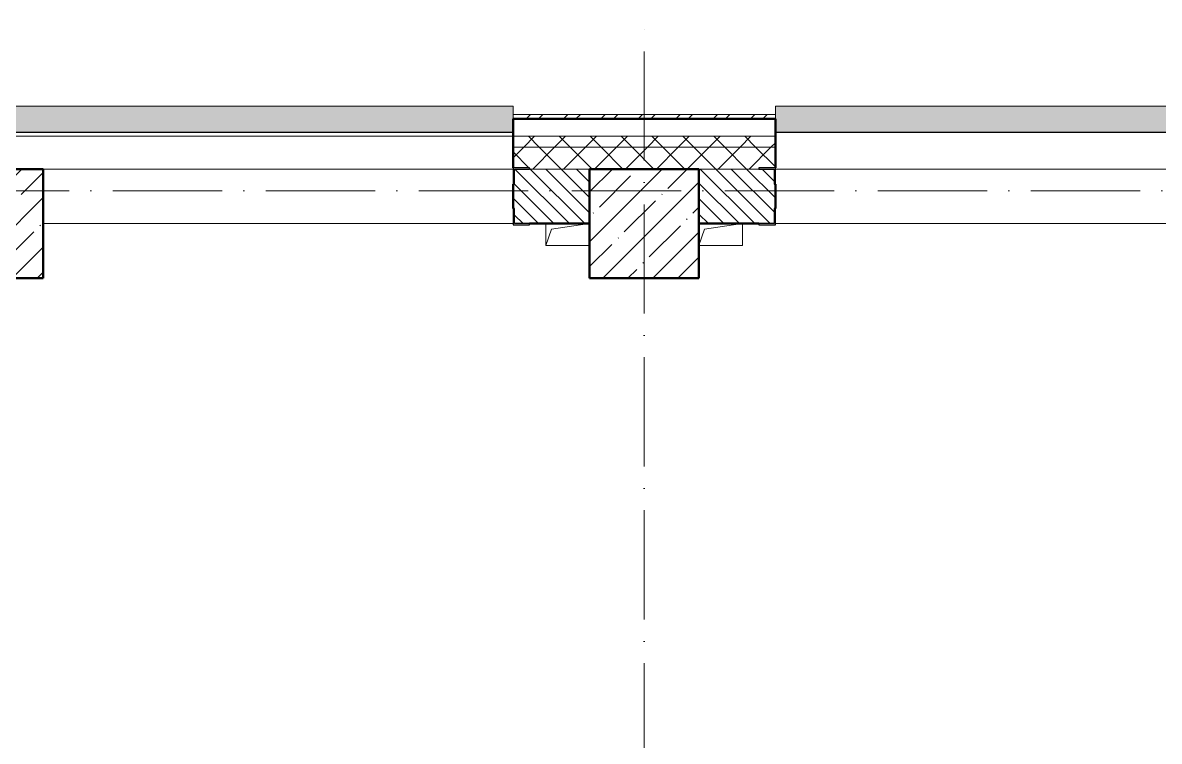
# Model space of a CAD drawing. Header units: millimetres. Extents: x -401725 to 250493, y 305116 to 802890.
# Drawn here: x -116759 to -111559, y 465878 to 469166 of the extents above; entities that cross this region are included whole.
import ezdxf

# ---------------------------------------------------------------- set-up
doc = ezdxf.new("R2010")
doc.units = ezdxf.units.MM
doc.linetypes.add('50_200_ШТРИХ_1Т_ш5_п1_п1_', pattern=[700, 500, -100, 0, -100])
for name, color, linetype, lineweight in [('A-GENM-____-MCUT', 7, 'Continuous', 25), ('A-GENM-____-OTLN', 7, 'Continuous', 9), ('A-GENM-____-OTLN-1', 7, 'Continuous', 25), ('A-GLAZ-____-OTLN', 7, 'Continuous', 9), ('A-WALL-____-MCUT-2', 7, 'Continuous', 50), ('A-WALL-____-MCUT-3', 7, 'Continuous', 9), ('A-WALL-____-OTLN', 7, 'Continuous', 9), ('A-WALL-____-PATT-1', 7, 'Continuous', 9), ('A-WALL-FNSH-MCUT-1', 7, 'Continuous', 9), ('S-COLS-____-MCUT', 7, 'Continuous', 50), ('S-COLS-____-OTLN', 7, 'Continuous', 9), ('S-GRID-____-OTLN-1', 7, '50_200_ШТРИХ_1Т_ш5_п1_п1_', 9)]:
    doc.layers.add(name, color=color, linetype=linetype, lineweight=lineweight)
doc.layers.add('A-GLAZ-____-OTLN-1', color=7, linetype='Continuous', lineweight=9, true_color=0xc0c0c0)
pattern_1 = [(135, (-176515.067, 459015.94), (-35.35534, -35.35534), [])]
pattern_2 = [(45, (-176515.07, 459015.94), (-70.71068, 70.71068), []), (135, (-176515.07, 459015.94), (-70.71068, -70.71068), [])]

# ---------------------------------------------------------------- blocks, each defined once
blk = doc.blocks.new('BSC_Колонна _Прямоугольная - 500х500-V106-АР1_План отверстий 1 этажа в осях 1-64_А-ГГ')
at = {"layer": 'S-COLS-____-OTLN'}
h = blk.add_hatch(dxfattribs=at)
h.set_pattern_fill('FP_138', color=256, style=0, pattern_type=2)
h.set_pattern_definition([(45, (-62600, -9231.04), (-114.04925, 114.04925), []), (45, (-62485.95, -9231.04), (-114.04925, 114.04925), [201.613, -40.323, 3.353, -36.97])])
h.paths.add_polyline_path([(-250, -250), (250, -250), (250, 250), (-250, 250), (-250, 103.4)], flags=0)
at = {"layer": 'S-COLS-____-MCUT'}
for p, q in [((250, 250), (-250, 250)), ((-250, 250), (-250, -250)), ((250, -250), (250, 250)), ((-250, -250), (250, -250))]:
    blk.add_line(p, q, dxfattribs=at)
blk = doc.blocks.new('BSC_Колонна _Прямоугольная - 500х500-V126-АР1_План отверстий 1 этажа в осях 1-64_А-ГГ')
at = {"layer": 'S-COLS-____-OTLN'}
h = blk.add_hatch(dxfattribs=at)
h.set_pattern_fill('FP_159', color=256, style=0, pattern_type=2)
h.set_pattern_definition([(45, (-59600, -9231.04), (-114.04925, 114.04925), []), (45, (-59485.95, -9231.04), (-114.04925, 114.04925), [201.613, -40.323, 3.353, -36.97])])
h.paths.add_polyline_path([(-250, -250), (250, -250), (250, 250), (-250, 250)], flags=0)
at = {"layer": 'S-COLS-____-MCUT'}
for p, q in [((250, 250), (-250, 250)), ((-250, 250), (-250, -250)), ((250, -250), (250, 250)), ((-250, -250), (250, -250))]:
    blk.add_line(p, q, dxfattribs=at)
blk = doc.blocks.new('Фахверк_СКБ_Уголок - 250_2700-27497298-АР1_План отверстий 1 этажа в осях 1-64_А-ГГ')
at = {"layer": 'A-GENM-____-MCUT'}
for p, q in [((200, 181), (125, 181)), ((125, 181), (125, 106)), ((131, 106), (131, 175)), ((131, 175), (200, 175)), ((200, 175), (200, 181)), ((125, 106), (131, 106)), ((131, -6), (125, -6)), ((125, -6), (125, -81)), ((131, -75), (131, -6)), ((125, -81), (200, -81)), ((200, -75), (131, -75)), ((200, -81), (200, -75))]:
    blk.add_line(p, q, dxfattribs=at)
blk = doc.blocks.new('AR_Отверстие прямоугольное _в плите_ - AR_Отверстие прямоугольное _в плите_-V178-АР1_План отверстий 1 этажа в осях 1-64_А-ГГ')
at = {"layer": 'A-GENM-____-OTLN'}
for p, q in [((-100, 50), (-100, -50)), ((-100, -50), (-75, 25)), ((-75, 25), (100, 50)), ((-100, -50), (100, -50))]:
    blk.add_line(p, q, dxfattribs=at)
blk = doc.blocks.new('AR_Отверстие прямоугольное _в плите_ - AR_Отверстие прямоугольное _в плите_-V177-АР1_План отверстий 1 этажа в осях 1-64_А-ГГ')
at = {"layer": 'A-GENM-____-OTLN'}
for p, q in [((-100, -50), (-75, 25)), ((-75, 25), (100, 50)), ((100, -50), (100, 50)), ((-100, -50), (100, -50))]:
    blk.add_line(p, q, dxfattribs=at)
blk = doc.blocks.new('Отлив_СКБ - Отлив витража_120_НВФ-31885513-АР1_План отверстий 1 этажа в осях 1-64_А-ГГ')
at = {"layer": 'A-GLAZ-____-OTLN-1'}
for points in [[(7800, 2), (7800, 120), (0, 120), (0, 2), (7646.3, 2)], [(7800, 0), (7800, 2), (0, 2), (0, 0), (7646.3, 0)]]:
    blk.add_hatch(color=256, dxfattribs=at).paths.add_polyline_path(points, flags=0)
at = {"layer": 'A-GLAZ-____-OTLN'}
for p, q in [((7800, 120), (0, 120)), ((7800, 120), (7800, 83)), ((0, 2), (7800, 2)), ((7800, 0), (0, 0))]:
    blk.add_line(p, q, dxfattribs=at)
blk = doc.blocks.new('Отлив_СКБ - Отлив витража_120_НВФ-31885689-АР1_План отверстий 1 этажа в осях 1-64_А-ГГ')
at = {"layer": 'A-GLAZ-____-OTLN-1'}
for points in [[(1800, 2), (1800, 120), (0, 120), (0, 2), (1264.5, 2)], [(1264.5, 0), (1800, 0), (1800, 2), (0, 2), (0, 0)]]:
    blk.add_hatch(color=256, dxfattribs=at).paths.add_polyline_path(points, flags=0)
at = {"layer": 'A-GLAZ-____-OTLN'}
for p, q in [((0, 83), (0, 120)), ((1800, 120), (0, 120)), ((1800, 120), (1800, 83)), ((0, 2), (1800, 2)), ((1800, 0), (0, 0))]:
    blk.add_line(p, q, dxfattribs=at)

msp = doc.modelspace()

# ---------------------------------------------------------------- hatches: boundary and pattern name
at = {"layer": 'A-WALL-____-PATT-1'}
h = msp.add_hatch(dxfattribs=at)
h.set_pattern_fill('FP_3', color=256, style=0, pattern_type=2)
h.set_pattern_definition([(45, (-176515.07, 459015.94), (-85.53659, 85.53659), []), (45, (-176458.04, 459015.94), (-85.53659, 85.53659), [])])
h.paths.add_polyline_path([(-104650.0675, 468726.983), (-104650.0675, 468746.983), (-108515.0675, 468746.983), (-108515.0675, 468726.983), (-105831.446, 468726.983)], flags=0)
h.paths.add_polyline_path([(-110315.0675, 468726.983), (-110315.0675, 468746.983), (-111515.0675, 468746.983), (-111515.0675, 468726.983), (-111133.8389, 468726.983)], flags=0)
h.paths.add_polyline_path([(-113785.0353, 468726.983), (-113315.0675, 468726.983), (-113315.0675, 468746.983), (-114515.0675, 468746.983), (-114515.0675, 468726.983)], flags=0)
h.paths.add_polyline_path([(-122315.0675, 468726.983), (-122315.0675, 468746.983), (-123515.0675, 468746.983), (-123515.0675, 468726.983), (-123506.0889, 468726.983)], flags=0)
h.paths.add_polyline_path([(-125315.0675, 468726.983), (-125315.0675, 468746.983), (-126515.0675, 468746.983), (-126515.0675, 468726.983)], flags=0)
h.paths.add_polyline_path([(-131315.0675, 468726.983), (-131315.0675, 468746.983), (-132515.0675, 468746.983), (-132515.0675, 468726.983), (-132343.4104, 468726.983)], flags=0)
h.paths.add_polyline_path([(-128315.0675, 468726.983), (-128315.0675, 468746.983), (-129515.0675, 468746.983), (-129515.0675, 468726.983), (-128808.4818, 468726.983)], flags=0)
h.paths.add_polyline_path([(-134315.0675, 468726.983), (-134315.0675, 468746.983), (-135515.0675, 468746.983), (-135515.0675, 468726.983), (-134994.6068, 468726.983)], flags=0)
h.paths.add_polyline_path([(-138087.6693, 468726.983), (-137315.0675, 468726.983), (-137315.0675, 468746.983), (-138180.0675, 468746.983), (-138180.0675, 468726.983)], flags=0)
h = msp.add_hatch(dxfattribs=at)
h.set_pattern_fill('FP_1', color=256, style=0, pattern_type=2)
h.set_pattern_definition(pattern_2)
h.paths.add_polyline_path([(-104650.0675, 468596.983), (-104650.0675, 468646.983), (-108515.0675, 468646.983), (-108515.0675, 468596.983), (-105831.446, 468596.983)], flags=0)
h.paths.add_polyline_path([(-111133.8389, 468596.983), (-110315.0675, 468596.983), (-110315.0675, 468646.983), (-111515.0675, 468646.983), (-111515.0675, 468596.983)], flags=0)
h.paths.add_polyline_path([(-113315.0675, 468596.983), (-113315.0675, 468646.983), (-114515.0675, 468646.983), (-114515.0675, 468596.983), (-113785.0353, 468596.983)], flags=0)
h.paths.add_polyline_path([(-122315.0675, 468596.983), (-122315.0675, 468646.983), (-123515.0675, 468646.983), (-123515.0675, 468596.983), (-123506.0889, 468596.983)], flags=0)
h.paths.add_polyline_path([(-125315.0675, 468596.983), (-125315.0675, 468646.983), (-126515.0675, 468646.983), (-126515.0675, 468596.983)], flags=0)
h.paths.add_polyline_path([(-128808.4818, 468596.983), (-128315.0675, 468596.983), (-128315.0675, 468646.983), (-129515.0675, 468646.983), (-129515.0675, 468596.983)], flags=0)
h.paths.add_polyline_path([(-131315.0675, 468596.983), (-131315.0675, 468646.983), (-132515.0675, 468646.983), (-132515.0675, 468596.983), (-132343.4104, 468596.983)], flags=0)
h.paths.add_polyline_path([(-134315.0675, 468596.983), (-134315.0675, 468646.983), (-135515.0675, 468646.983), (-135515.0675, 468596.983), (-134994.6068, 468596.983)], flags=0)
h.paths.add_polyline_path([(-137645.8032, 468596.983), (-137315.0675, 468596.983), (-137315.0675, 468646.983), (-138180.0675, 468646.983), (-138180.0675, 468596.983), (-138087.6693, 468596.983)], flags=0)
h = msp.add_hatch(dxfattribs=at)
h.set_pattern_fill('FP_1', color=256, style=0, pattern_type=2)
h.set_pattern_definition(pattern_2)
h.paths.add_polyline_path([(-105165.0675, 468496.983), (-104650.0675, 468496.983), (-104650.0675, 468596.983), (-108515.0675, 468596.983), (-108515.0675, 468502.983), (-108440.0675, 468502.983), (-108440.0675, 468496.983), (-105831.446, 468496.983)], flags=0)
h.paths.add_polyline_path([(-110390.0675, 468496.983), (-110390.0675, 468502.983), (-110315.0675, 468502.983), (-110315.0675, 468596.983), (-111515.0675, 468596.983), (-111515.0675, 468502.983), (-111440.0675, 468502.983), (-111440.0675, 468496.983), (-111133.8389, 468496.983)], flags=0)
h.paths.add_polyline_path([(-114165.0675, 468496.983), (-113390.0675, 468496.983), (-113390.0675, 468502.983), (-113315.0675, 468502.983), (-113315.0675, 468596.983), (-114515.0675, 468596.983), (-114515.0675, 468502.983), (-114440.0675, 468502.983), (-114440.0675, 468496.983)], flags=0)
h.paths.add_polyline_path([(-122665.0675, 468496.983), (-122390.0675, 468496.983), (-122390.0675, 468502.983), (-122315.0675, 468502.983), (-122315.0675, 468596.983), (-123515.0675, 468596.983), (-123515.0675, 468502.983), (-123440.0675, 468502.983), (-123440.0675, 468496.983), (-123165.0675, 468496.983)], flags=0)
h.paths.add_polyline_path([(-126165.0675, 468496.983), (-125390.0675, 468496.983), (-125390.0675, 468502.983), (-125315.0675, 468502.983), (-125315.0675, 468596.983), (-126515.0675, 468596.983), (-126515.0675, 468502.983), (-126440.0675, 468502.983), (-126440.0675, 468496.983)], flags=0)
h.paths.add_polyline_path([(-128390.0675, 468496.983), (-128390.0675, 468502.983), (-128315.0675, 468502.983), (-128315.0675, 468596.983), (-129515.0675, 468596.983), (-129515.0675, 468502.983), (-129440.0675, 468502.983), (-129440.0675, 468496.983), (-128808.4818, 468496.983)], flags=0)
h.paths.add_polyline_path([(-131665.0675, 468496.983), (-131390.0675, 468496.983), (-131390.0675, 468502.983), (-131315.0675, 468502.983), (-131315.0675, 468596.983), (-132515.0675, 468596.983), (-132515.0675, 468502.983), (-132440.0675, 468502.983), (-132440.0675, 468496.983), (-132343.4104, 468496.983)], flags=0)
h.paths.add_polyline_path([(-134390.0675, 468496.983), (-134390.0675, 468502.983), (-134315.0675, 468502.983), (-134315.0675, 468596.983), (-135515.0675, 468596.983), (-135515.0675, 468502.983), (-135440.0675, 468502.983), (-135440.0675, 468496.983), (-134994.6068, 468496.983)], flags=0)
h.paths.add_polyline_path([(-137665.0675, 468496.983), (-137390.0675, 468496.983), (-137390.0675, 468502.983), (-137315.0675, 468502.983), (-137315.0675, 468596.983), (-138180.0675, 468596.983), (-138180.0675, 468496.983), (-138087.6693, 468496.983)], flags=0)
h = msp.add_hatch(dxfattribs=at)
h.set_pattern_fill('FP_6', color=256, style=0, pattern_type=2)
h.set_pattern_definition(pattern_1)
h.paths.add_polyline_path([(-114509.0675, 468246.983), (-114165.0675, 468246.983), (-114165.0675, 468496.983), (-114509.0675, 468496.983), (-114509.0675, 468427.983), (-114515.0675, 468427.983), (-114515.0675, 468315.983), (-114509.0675, 468315.983)], flags=0)
h.paths.add_polyline_path([(-122665.0675, 468246.983), (-122321.0675, 468246.983), (-122321.0675, 468315.983), (-122315.0675, 468315.983), (-122315.0675, 468427.983), (-122321.0675, 468427.983), (-122321.0675, 468496.983), (-122665.0675, 468496.983), (-122665.0675, 468350.3669)], flags=0)
h = msp.add_hatch(dxfattribs=at)
h.set_pattern_fill('FP_6', color=256, style=0, pattern_type=2)
h.set_pattern_definition(pattern_1)
h.paths.add_polyline_path([(-108165.0675, 468246.983), (-108165.0675, 468496.983), (-108509.0675, 468496.983), (-108509.0675, 468427.983), (-108515.0675, 468427.983), (-108515.0675, 468315.983), (-108509.0675, 468315.983), (-108509.0675, 468246.983), (-108440.0675, 468246.983)], flags=0)
h.paths.add_polyline_path([(-110321.0675, 468246.983), (-110321.0675, 468315.983), (-110315.0675, 468315.983), (-110315.0675, 468427.983), (-110321.0675, 468427.983), (-110321.0675, 468496.983), (-111509.0675, 468496.983), (-111509.0675, 468427.983), (-111515.0675, 468427.983), (-111515.0675, 468315.983), (-111509.0675, 468315.983), (-111509.0675, 468246.983), (-110390.0675, 468246.983)], flags=0)
h.paths.add_polyline_path([(-113321.0675, 468246.983), (-113321.0675, 468315.983), (-113315.0675, 468315.983), (-113315.0675, 468427.983), (-113321.0675, 468427.983), (-113321.0675, 468496.983), (-113665.0675, 468496.983), (-113665.0675, 468246.983), (-113390.0675, 468246.983)], flags=0)

# ---------------------------------------------------------------- linework, layer by layer
at = {"layer": 'A-WALL-____-MCUT-2'}
for p, q in [((-113315.0675, 468726.983), (-114515.0675, 468726.983)), ((-114515.0675, 468726.983), (-114515.0675, 468502.983)), ((-113315.0675, 468502.983), (-113315.0675, 468726.983)), ((-114515.0675, 468427.983), (-114515.0675, 468315.983)), ((-113315.0675, 468315.983), (-113315.0675, 468427.983)), ((-114440.0675, 468246.983), (-114165.0675, 468246.983)), ((-113665.0675, 468246.983), (-113390.0675, 468246.983))]:
    msp.add_line(p, q, dxfattribs=at)
at = {"layer": 'A-WALL-____-MCUT-3'}
for p, q in [((-113315.0675, 468646.983), (-114515.0675, 468646.983)), ((-113315.0675, 468596.983), (-114515.0675, 468596.983)), ((-114165.0675, 468496.983), (-114440.0675, 468496.983)), ((-113390.0675, 468496.983), (-113665.0675, 468496.983))]:
    msp.add_line(p, q, dxfattribs=at)
at = {"layer": 'A-WALL-____-OTLN'}
for p, q in [((-122315.0675, 468646.983), (-114515.0675, 468646.983)), ((-116665.0675, 468496.983), (-114515.0675, 468496.983)), ((-113315.0675, 468496.983), (-111515.0675, 468496.983)), ((-114515.0675, 468246.983), (-116665.0675, 468246.983)), ((-111515.0675, 468246.983), (-113315.0675, 468246.983))]:
    msp.add_line(p, q, dxfattribs=at)
at = {"layer": 'A-WALL-FNSH-MCUT-1'}
for p, q in [((-113315.0675, 468746.983), (-114515.0675, 468746.983)), ((-114515.0675, 468746.983), (-114515.0675, 468726.983)), ((-114515.0675, 468726.983), (-114515.0675, 468726.983)), ((-113315.0675, 468726.983), (-113315.0675, 468746.983))]:
    msp.add_line(p, q, dxfattribs=at)
at = {"layer": 'S-GRID-____-OTLN-1'}
for p, q in [((-113915.0675, 454533.3346), (-113915.0675, 469166.4803)), ((-72440.6609, 468396.983), (-180971.4299, 468396.983))]:
    msp.add_line(p, q, dxfattribs=at)

# ---------------------------------------------------------------- block references
at = {"layer": 'A-GENM-____-OTLN'}
for name, p in [('AR_Отверстие прямоугольное _в плите_ - AR_Отверстие прямоугольное _в плите_-V178-АР1_План отверстий 1 этажа в осях 1-64_А-ГГ', (-114265.0675, 468196.983)), ('AR_Отверстие прямоугольное _в плите_ - AR_Отверстие прямоугольное _в плите_-V177-АР1_План отверстий 1 этажа в осях 1-64_А-ГГ', (-113565.0675, 468196.983))]:
    msp.add_blockref(name, p, dxfattribs=at)
at = {"layer": 'A-GENM-____-OTLN-1'}
msp.add_blockref('Фахверк_СКБ_Уголок - 250_2700-27497298-АР1_План отверстий 1 этажа в осях 1-64_А-ГГ', (-114640.0675, 468321.983), dxfattribs=at)
at = {"layer": 'A-GENM-____-OTLN-1', "rotation": 180}
msp.add_blockref('Фахверк_СКБ_Уголок - 250_2700-27497298-АР1_План отверстий 1 этажа в осях 1-64_А-ГГ', (-113190.0675, 468421.983), dxfattribs=at)
at = {"layer": 'A-GLAZ-____-OTLN'}
for name, p in [('Отлив_СКБ - Отлив витража_120_НВФ-31885513-АР1_План отверстий 1 этажа в осях 1-64_А-ГГ', (-122315.0675, 468663.983)), ('Отлив_СКБ - Отлив витража_120_НВФ-31885689-АР1_План отверстий 1 этажа в осях 1-64_А-ГГ', (-113315.0675, 468663.983))]:
    msp.add_blockref(name, p, dxfattribs=at)
at = {"layer": 'S-COLS-____-OTLN'}
for name, p in [('BSC_Колонна _Прямоугольная - 500х500-V126-АР1_План отверстий 1 этажа в осях 1-64_А-ГГ', (-116915.0675, 468246.983)), ('BSC_Колонна _Прямоугольная - 500х500-V106-АР1_План отверстий 1 этажа в осях 1-64_А-ГГ', (-113915.0675, 468246.983))]:
    msp.add_blockref(name, p, dxfattribs=at)

doc.saveas('drawing.dxf')
